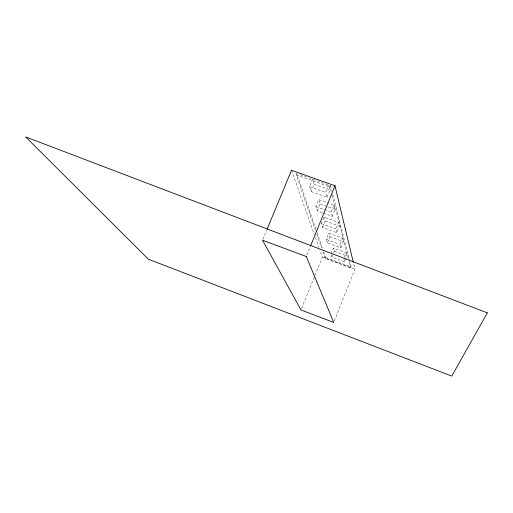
<?xml version="1.0" encoding="UTF-8"?>
<svg xmlns="http://www.w3.org/2000/svg" width="513" height="513" viewBox="0 0 513 513"><rect width="100%" height="100%" fill="white"/><g stroke="black" fill="none" stroke-linecap="round" stroke-linejoin="round"><path stroke-width="0.38" stroke-dasharray="2.56 1.92" d="M334.354 320.997L354.945 269.107L353.451 262.88M322.818 251.684L325.165 258.469L350.732 267.946L351.136 266.94L349.763 261.521M340.889 247.785L343.377 241.565L342.485 238.109L328.871 233.126L326.339 239.398L327.429 242.829L340.889 247.785L339.965 244.4L342.485 238.109M344.415 257.443L346.269 252.794L333.367 248.042L331.507 252.672M331.174 254.608L331.956 257.077L344.717 261.797L347.07 255.897L346.269 252.794M336.759 232.678L335.726 228.894L338.4 222.264L324.017 217.037L321.33 223.642L322.555 227.483L336.759 232.678L339.394 226.124L338.4 222.264M325.165 258.469L325.569 257.462L323.491 251.415M331.956 257.077L334.316 251.19L333.367 248.042M323.273 213.03L332.289 216.3L335.085 209.387L333.969 205.059L327.448 202.706M327.429 242.829L329.93 236.634L328.871 233.126M301.567 308.493L314.616 276.135M314.911 275.398L322.324 257.013L319.92 250.222M327.082 197.229L330.058 189.9L328.795 185.001L325.768 192.433L327.082 197.229L311.115 191.484L309.57 186.617L312.609 179.21L314.11 184.186L311.115 191.484M306.87 255.012L310.16 246.913M322.555 227.483L325.197 220.956L324.017 217.037M332.289 216.3L331.135 212.068L333.969 205.059M322.523 212.754L317.265 210.849L315.905 206.547L318.746 199.57L326.723 202.449M317.265 210.849L320.074 203.962L318.746 199.57M331.218 191.554L330.032 186.924L330.571 185.603L297.527 173.792M315.521 230.587L296.232 174.837L296.777 173.522L316.745 231.754M262.81 239.481L266.779 229.907M296.232 174.837L330.032 186.924M314.11 184.186L330.058 189.9M309.57 186.617L325.768 192.433M320.074 203.962L335.085 209.387M315.905 206.547L331.135 212.068M325.197 220.956L339.394 226.124M321.33 223.642L335.726 228.894M329.93 236.634L343.377 241.565M326.339 239.398L339.965 244.4M334.316 251.19L347.07 255.897M325.569 257.462L351.136 266.94M322.324 257.013L354.945 269.107M291.525 170.265L314.289 234.383M315.367 237.404L318.842 247.208M316.822 234.358L321.516 247.92M317.008 232.511L323.235 250.658M343.883 258.764L344.717 261.797M332.2 195.415L348.365 258.687M349.154 261.777L350.732 267.946M330.571 185.603L331.744 190.252M332.725 194.126L349.565 260.745"/><path stroke-width="0.77" d="M310.461 246.176L334.989 185.783L291.525 170.265L267.087 229.17M334.989 185.783L353.265 262.098M487.35 312.859L451.761 376.087L148.366 259.206L25.65 136.913L487.35 312.859M306.274 256.487L262.502 240.212L300.971 309.961L333.764 322.478L306.274 256.487"/></g></svg>
